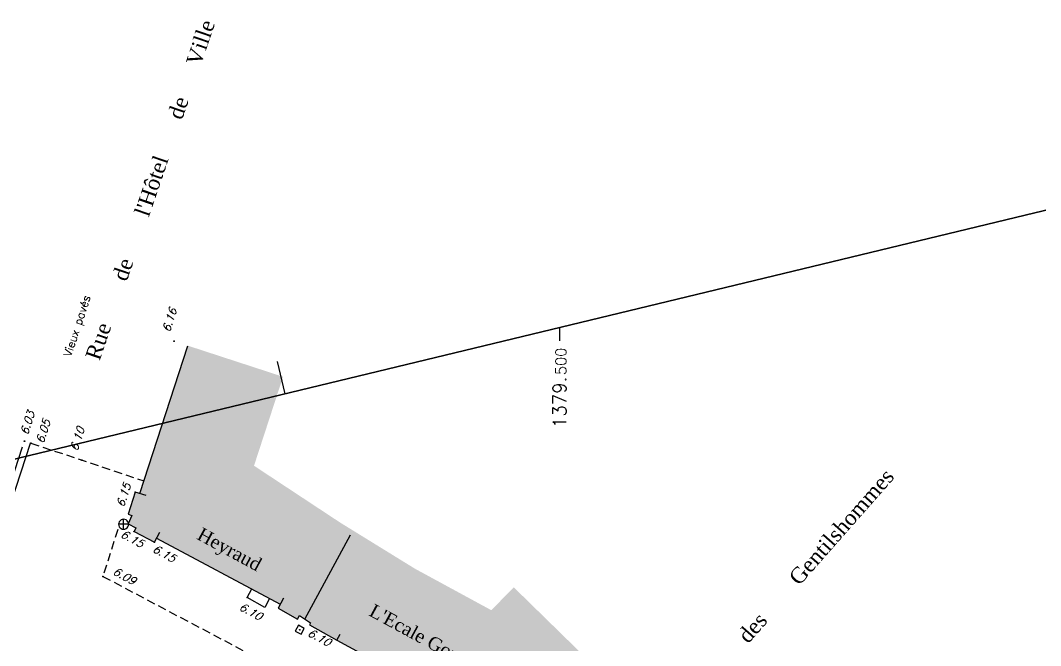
# Model space of a CAD drawing. Header units: metres. Extents: x 1379206 to 1379549, y 5225925 to 5226061.
# Drawn here: x 1379483.82 to 1379514.43, y 5226042.7 to 5226061.45 of the extents above; entities that cross this region are included whole.
import ezdxf
from ezdxf.enums import TextEntityAlignment as Align

# ---------------------------------------------------------------- set-up
doc = ezdxf.new("R2010")
doc.units = ezdxf.units.M
doc.header["$LTSCALE"] = 2
doc.header["$PDMODE"] = 32
doc.header["$PDSIZE"] = 0.02
doc.linetypes.add('AXES2', pattern=[1.125, 0.75, -0.125, 0.125, -0.125])
doc.linetypes.add('CACHE2', pattern=[0.1875, 0.125, -0.0625])
doc.layers.get('0').update_dxf_attribs({"color": 2})
for name, color, linetype in [('_BORDURE-A', 7, 'Continuous'), ('_MOBILIER', 7, 'Continuous'), ('_R-EP', 5, 'Continuous'), ('BA_COMMERC', 7, 'Continuous'), ('BA_SEUIL', 8, 'Continuous'), ('BORD_CC1', 7, 'AXES2'), ('BORD_REVET', 7, 'CACHE2'), ('CARTOUCHE', 7, 'Continuous'), ('Etat des Lieux', 7, 'Continuous'), ('TopoAlt', 7, 'Continuous'), ('Topojis', 7, 'Continuous'), ('TXT_DETAIL', 7, 'Continuous'), ('TXT_NOM_BA', 7, 'Continuous'), ('TXT_ROUTE', 7, 'Continuous')]:
    doc.layers.add(name, color=color, linetype=linetype)
doc.styles.get("Standard").update_dxf_attribs({"font": 'romans.shx'})
doc.styles.add('TNR', font='times.ttf', dxfattribs={"width": 0.999})

# ---------------------------------------------------------------- blocks, each defined once
blk = doc.blocks.new('Tcpoint')
at = {"color": 0}
blk.add_point((0, 0), dxfattribs=at)
at = {"layer": 'TopoAlt'}
blk.add_attdef('ALT', (0.2, 0.2), '', height=0.24, dxfattribs=at)
blk = doc.blocks.new('szpoint')
at = {"color": 0}
blk.add_point((0, 0), dxfattribs=at)
blk = doc.blocks.new('CB022')
at = {"color": 0}
blk.add_lwpolyline([(0, 0.5, -1.000317), (0, -0.5, -1.000317), (0, 0.5), (0, -0.5)], format="xyb", dxfattribs=at)
blk.add_lwpolyline([(0.5, 0), (-0.5, 0)], dxfattribs=at)
blk = doc.blocks.new('CB012')
at = {"color": 0}
blk.add_line((0, 0), (0, 0), dxfattribs=at)
blk.add_lwpolyline([(-0.1, -0.1), (-0.1, 0.1), (0.1, 0.1), (0.1, -0.1)], close=True, dxfattribs=at)

msp = doc.modelspace()

# ---------------------------------------------------------------- hatches: boundary and pattern name
at = {"layer": 'BA_COMMERC'}
msp.add_hatch(color=9, dxfattribs=at).paths.add_polyline_path([(1379500.769, 5226042.353), (1379498.624, 5226044.45), (1379497.952, 5226043.762), (1379495.657, 5226045.009), (1379493.419, 5226046.389), (1379490.833, 5226048.095), (1379491.704, 5226050.764), (1379488.851, 5226051.695), (1379487.405, 5226047.262), (1379487.272, 5226047.305), (1379487.056, 5226046.641), (1379487.17, 5226046.603), (1379487.068, 5226046.368), (1379487.29, 5226046.231), (1379487.234, 5226046.125), (1379487.843, 5226045.798), (1379487.909, 5226045.922), (1379491.621, 5226043.947), (1379491.553, 5226043.825), (1379492.136, 5226043.498), (1379492.195, 5226043.602), (1379492.528, 5226043.383), (1379492.494, 5226043.321), (1379493.321, 5226042.864), (1379497.667, 5226040.503), (1379498.352, 5226040.102), (1379498.648, 5226040.182), (1379499.709, 5226041.267)])

# ---------------------------------------------------------------- linework, layer by layer
at = {"layer": '_BORDURE-A'}
msp.add_lwpolyline([(1379491.302, 5226044.117), (1379491.158, 5226043.846), (1379490.632, 5226044.142), (1379490.769, 5226044.4)], dxfattribs=at)
at = {"layer": 'BA_COMMERC'}
for points in [[(1379487.596, 5226047.2), (1379487.272, 5226047.305), (1379487.056, 5226046.641), (1379487.17, 5226046.603), (1379487.06, 5226046.349), (1379487.29, 5226046.231), (1379487.234, 5226046.125), (1379487.843, 5226045.798), (1379488.004, 5226046.098)], [(1379492.361, 5226043.492), (1379493.729, 5226046.018)], [(1379491.719, 5226044.121), (1379491.553, 5226043.825), (1379492.136, 5226043.498), (1379492.195, 5226043.602), (1379492.528, 5226043.383)], [(1379492.528, 5226043.383), (1379492.494, 5226043.321)], [(1379492.494, 5226043.321), (1379493.321, 5226042.864), (1379493.418, 5226043.039)]]:
    msp.add_lwpolyline(points, dxfattribs=at)
at = {"layer": 'BA_SEUIL', "flags": 128}
for points in [[(1379487.405, 5226047.262), (1379488.851, 5226051.695)], [(1379487.909, 5226045.922), (1379491.621, 5226043.947)], [(1379493.321, 5226042.864), (1379497.667, 5226040.503)]]:
    msp.add_lwpolyline(points, dxfattribs=at)
at = {"layer": 'BORD_CC1', "flags": 128}
msp.add_lwpolyline([(1379478.752, 5226032.199), (1379481.368, 5226040.936), (1379483.948, 5226048.834)], dxfattribs=at)
at = {"layer": 'BORD_CC1', "linetype": 'Continuous', "flags": 128}
msp.add_lwpolyline([(1379478.929, 5226032.145), (1379481.544, 5226040.881), (1379484.124, 5226048.776)], dxfattribs=at)
at = {"layer": 'BORD_REVET', "flags": 128}
msp.add_lwpolyline([(1379484.137, 5226048.774), (1379487.529, 5226047.641)], dxfattribs=at)
at = {"layer": 'BORD_REVET'}
msp.add_lwpolyline([(1379486.743, 5226046.182), (1379486.301, 5226044.775), (1379491.703, 5226041.922), (1379494.713, 5226040.297), (1379497.933, 5226038.635)], dxfattribs=at)
at = {"layer": 'CARTOUCHE', "flags": 128}
msp.add_lwpolyline([(1379288.591, 5226001.221), (1379531.615, 5226059.866), (1379545.08, 5226004.068), (1379302.055, 5225945.423)], close=True, dxfattribs=at)
msp.add_lwpolyline([(1379491.524, 5226051.22), (1379491.759, 5226050.248)], dxfattribs=at)
at = {"layer": 'Etat des Lieux'}
msp.add_line((1379500, 5226052.237), (1379500, 5226051.837), dxfattribs=at)
at = {"layer": 'Etat des Lieux', "flags": 128}
msp.add_lwpolyline([(1379302.055, 5225945.423), (1379545.08, 5226004.068), (1379531.615, 5226059.866), (1379288.591, 5226001.221)], close=True, dxfattribs=at)

# ---------------------------------------------------------------- block references
at = {"layer": '_MOBILIER', "xscale": 0.3, "yscale": -0.3}
msp.add_blockref('CB022', (1379486.921, 5226046.339), dxfattribs=at)
at = {"layer": '_R-EP', "yscale": -0.999999999915584, "rotation": 331.5537750712315}
msp.add_blockref('CB012', (1379492.203, 5226043.178), dxfattribs=at)
at = {"layer": 'Topojis'}
ref = msp.add_blockref('Tcpoint', (1379488.433, 5226051.831), dxfattribs=dict(at, rotation=72.41413461328457))
ref.add_attrib('ALT', '6.16', (1379488.303, 5226052.082), dxfattribs={"layer": 'TopoAlt', "height": 0.24, "rotation": 72.4141, "oblique": 18})
ref = msp.add_blockref('Tcpoint', (1379483.948, 5226048.834), dxfattribs=dict(at, rotation=72.41413461328457))
ref.add_attrib('ALT', '6.03', (1379484.043, 5226049), dxfattribs={"layer": 'TopoAlt', "height": 0.24, "rotation": 72.4141, "oblique": 18})
ref = msp.add_blockref('Tcpoint', (1379484.137, 5226048.774), dxfattribs=dict(at, rotation=72.41413461328457))
ref.add_attrib('ALT', '6.05', (1379484.513, 5226048.743), dxfattribs={"layer": 'TopoAlt', "height": 0.24, "rotation": 72.4141, "oblique": 18})
ref = msp.add_blockref('Tcpoint', (1379485.667, 5226048.263), dxfattribs=dict(at, rotation=72.41413461328457))
ref.add_attrib('ALT', '6.10', (1379485.537, 5226048.514), dxfattribs={"layer": 'TopoAlt', "height": 0.24, "rotation": 72.4141, "oblique": 18})
ref = msp.add_blockref('Tcpoint', (1379487.272, 5226047.305), dxfattribs=dict(at, rotation=72.41413461328457))
ref.add_attrib('ALT', '6.15', (1379486.928, 5226046.833), dxfattribs={"layer": 'TopoAlt', "height": 0.24, "rotation": 72.4141, "oblique": 18})
msp.add_blockref('szpoint', (1379486.921, 5226046.339), dxfattribs=at)
ref = msp.add_blockref('Tcpoint', (1379487.234, 5226046.125), dxfattribs=dict(at, rotation=331.5537750712315))
ref.add_attrib('ALT', '6.15', (1379486.808, 5226045.973), dxfattribs={"layer": 'TopoAlt', "height": 0.24, "rotation": 331.5538, "oblique": 18})
ref = msp.add_blockref('Tcpoint', (1379487.843, 5226045.798), dxfattribs=dict(at, rotation=331.5537750712315))
ref.add_attrib('ALT', '6.15', (1379487.766, 5226045.531), dxfattribs={"layer": 'TopoAlt', "height": 0.24, "rotation": 331.5538, "oblique": 18})
ref = msp.add_blockref('Tcpoint', (1379486.301, 5226044.775), dxfattribs=dict(at, rotation=331.5537750712315))
ref.add_attrib('ALT', '6.09', (1379486.572, 5226044.855), dxfattribs={"layer": 'TopoAlt', "height": 0.24, "rotation": 331.5538, "oblique": 18})
ref = msp.add_blockref('Tcpoint', (1379490.632, 5226044.142), dxfattribs=dict(at, rotation=331.5537750712315))
ref.add_attrib('ALT', '6.10', (1379490.361, 5226043.791), dxfattribs={"layer": 'TopoAlt', "height": 0.24, "rotation": 331.5538, "oblique": 18})
ref = msp.add_blockref('Tcpoint', (1379492.203, 5226043.178), dxfattribs=dict(at, rotation=331.5537750712315))
ref.add_attrib('ALT', '6.10', (1379492.42, 5226043.012), dxfattribs={"layer": 'TopoAlt', "height": 0.24, "rotation": 331.5538, "oblique": 18})

# ---------------------------------------------------------------- texts
at = {"layer": 'Etat des Lieux'}
for s, height, p in [('500', 0.32, (1379500.2, 5226051.637)), ('1379.', 0.4, (1379500.2, 5226050.768))]:
    msp.add_text(s, height=height, rotation=90, dxfattribs=at).set_placement(p, align=Align.RIGHT)
at = {"layer": 'TXT_DETAIL'}
msp.add_text('Vieux pavés', height=0.24, rotation=71.9337, dxfattribs=at).set_placement((1379485.341, 5226051.35))
at = {"layer": 'TXT_NOM_BA', "style": 'TNR'}
for s, p in [('Heyraud', (1379489.089, 5226045.91)), ("L'Ecale Gourmande", (1379494.251, 5226043.617))]:
    msp.add_text(s, height=0.4, rotation=331.49, dxfattribs=at).set_placement(p)
at = {"layer": 'TXT_ROUTE', "style": 'TNR'}
for s, rotation, p in [("Rue        de        l'Hôtel       de      Ville", 71.0985, (1379486.198, 5226051.226)), ('Rue        des        Gentilshommes', 48.6006, (1379503.994, 5226040.857))]:
    msp.add_text(s, height=0.46, rotation=rotation, dxfattribs=at).set_placement(p)

doc.saveas('drawing.dxf')
